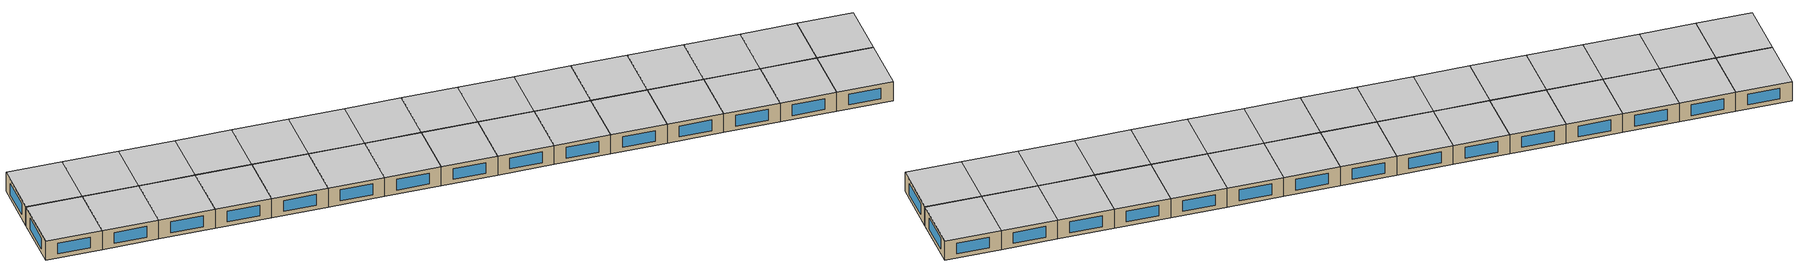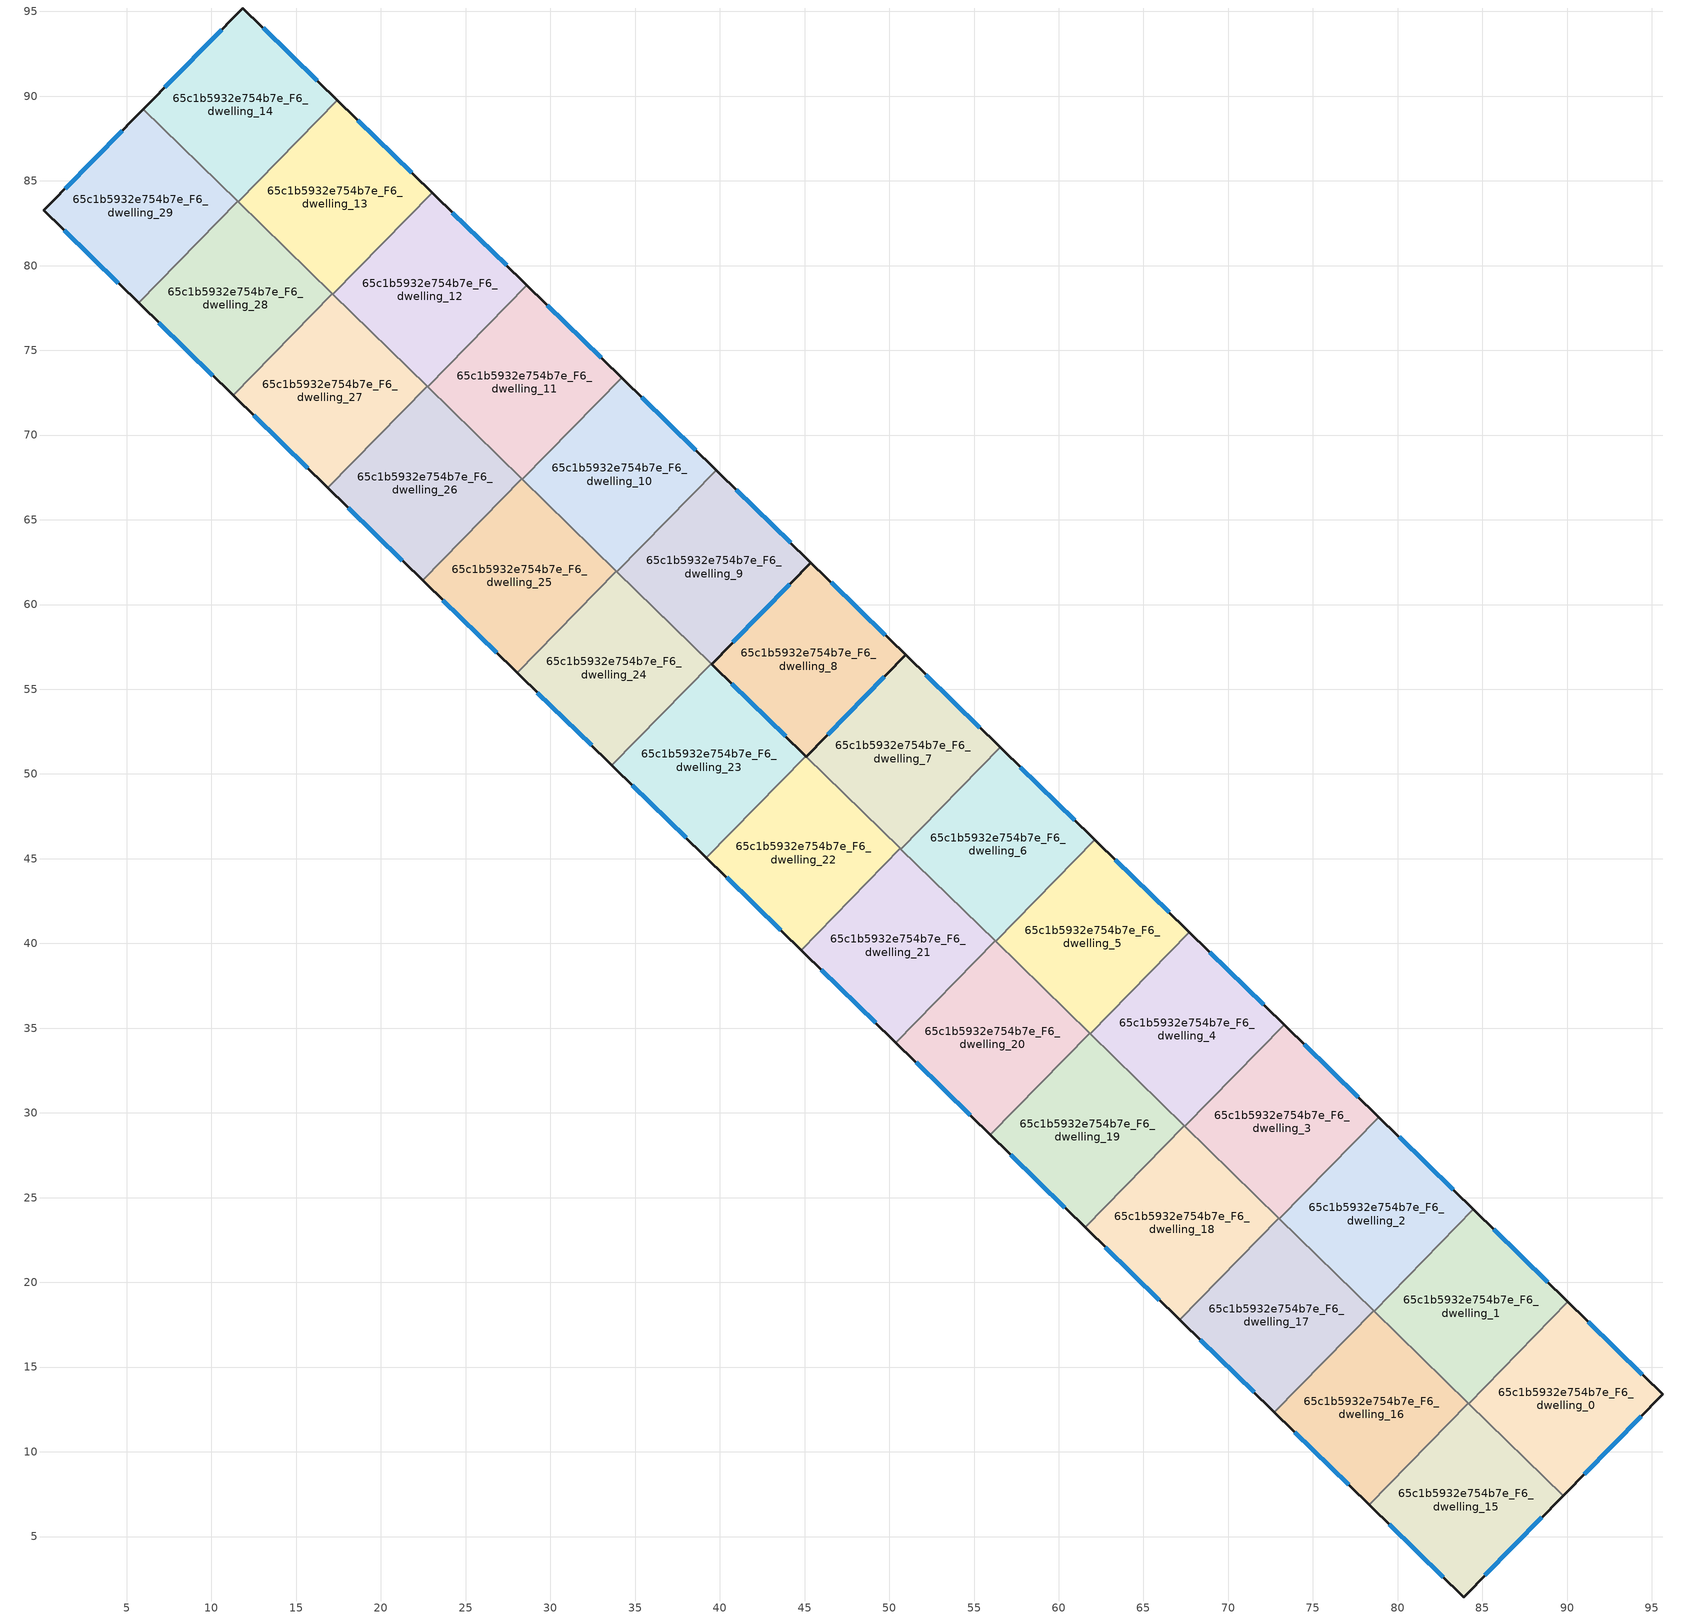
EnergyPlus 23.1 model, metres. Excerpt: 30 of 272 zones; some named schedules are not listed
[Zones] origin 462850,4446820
65c1b5932e754b7e_F6_dwelling_0
 floor to 65c1b5932e754b7e_F5_dwelling_0 (EU_floor_Construction): 95.65,13.39 89.76,7.41 84.19,12.85 90.05,18.85 z18
 wall outside (EU_wall_Construction): 89.76,7.41 95.65,13.39 90.05,18.85 z18:21
 wall to 65c1b5932e754b7e_F6_dwelling_1 (EU_wall_Construction): 90.05,18.85 84.19,12.85 z18:21
 wall to 65c1b5932e754b7e_F6_dwelling_15 (EU_wall_Construction): 84.19,12.85 89.76,7.41 z18:21
 window (EU_Window_Construction): 91.02,8.69 94.39,12.11 / 94.45,14.56 91.25,17.68 z18.64:20.36
 ceiling to 65c1b5932e754b7e_F7_dwelling_0 (EU_floor_Construction): 89.76,7.41 95.65,13.39 90.05,18.85 84.19,12.85 z21
65c1b5932e754b7e_F6_dwelling_1
 floor to 65c1b5932e754b7e_F5_dwelling_1 (EU_floor_Construction): 90.05,18.85 84.19,12.85 78.61,18.3 84.47,24.3 z18
 wall outside (EU_wall_Construction): 90.05,18.85 84.47,24.3 z18:21
 wall to 65c1b5932e754b7e_F6_dwelling_2 (EU_wall_Construction): 84.47,24.3 78.61,18.3 z18:21
 wall to 65c1b5932e754b7e_F6_dwelling_16 (EU_wall_Construction): 78.61,18.3 84.17,12.87 z18:21
 wall to 65c1b5932e754b7e_F6_dwelling_15 (EU_wall_Construction): 84.17,12.87 84.19,12.85 z18:21
 window (EU_Window_Construction): 88.86,20.02 85.66,23.13 z18.64:20.36
 ceiling to 65c1b5932e754b7e_F7_dwelling_1 (EU_floor_Construction): 84.19,12.85 90.05,18.85 84.47,24.3 78.61,18.3 z21
65c1b5932e754b7e_F6_dwelling_10
 floor to 65c1b5932e754b7e_F5_dwelling_10 (EU_floor_Construction): 39.79,67.93 33.93,61.94 28.34,67.39 34.2,73.39 z18
 wall outside (EU_wall_Construction): 39.79,67.93 34.2,73.39 z18:21
 wall to 65c1b5932e754b7e_F6_dwelling_9 (EU_wall_Construction): 33.93,61.94 39.79,67.93 z18:21
 wall to 65c1b5932e754b7e_F6_dwelling_11 (EU_wall_Construction): 34.2,73.39 28.34,67.39 z18:21
 wall to 65c1b5932e754b7e_F6_dwelling_25 (EU_wall_Construction): 28.34,67.39 33.9,61.97 z18:21
 wall to 65c1b5932e754b7e_F6_dwelling_24 (EU_wall_Construction): 33.9,61.97 33.93,61.94 z18:21
 window (EU_Window_Construction): 38.59,69.1 35.4,72.22 z18.64:20.36
 ceiling to 65c1b5932e754b7e_F7_dwelling_10 (EU_floor_Construction): 33.93,61.94 39.79,67.93 34.2,73.39 28.34,67.39 z21
65c1b5932e754b7e_F6_dwelling_11
 floor to 65c1b5932e754b7e_F5_dwelling_11 (EU_floor_Construction): 34.2,73.39 28.34,67.39 22.76,72.85 28.61,78.84 z18
 wall outside (EU_wall_Construction): 34.2,73.39 28.61,78.84 z18:21
 wall to 65c1b5932e754b7e_F6_dwelling_12 (EU_wall_Construction): 28.61,78.84 22.76,72.85 z18:21
 wall to 65c1b5932e754b7e_F6_dwelling_26 (EU_wall_Construction): 22.76,72.85 28.31,67.42 z18:21
 wall to 65c1b5932e754b7e_F6_dwelling_25 (EU_wall_Construction): 28.31,67.42 28.34,67.39 z18:21
 window (EU_Window_Construction): 33,74.56 29.81,77.68 z18.64:20.36
 ceiling to 65c1b5932e754b7e_F7_dwelling_11 (EU_floor_Construction): 28.34,67.39 34.2,73.39 28.61,78.84 22.76,72.85 z21
65c1b5932e754b7e_F6_dwelling_12
 floor to 65c1b5932e754b7e_F5_dwelling_12 (EU_floor_Construction): 28.61,78.84 22.76,72.85 17.17,78.31 23.02,84.3 z18
 wall outside (EU_wall_Construction): 28.61,78.84 23.02,84.3 z18:21
 wall to 65c1b5932e754b7e_F6_dwelling_13 (EU_wall_Construction): 23.02,84.3 17.17,78.31 z18:21
 wall to 65c1b5932e754b7e_F6_dwelling_27 (EU_wall_Construction): 17.17,78.31 22.73,72.88 z18:21
 wall to 65c1b5932e754b7e_F6_dwelling_26 (EU_wall_Construction): 22.73,72.88 22.76,72.85 z18:21
 window (EU_Window_Construction): 27.42,80.01 24.22,83.13 z18.64:20.36
 ceiling to 65c1b5932e754b7e_F7_dwelling_12 (EU_floor_Construction): 22.76,72.85 28.61,78.84 23.02,84.3 17.17,78.31 z21
65c1b5932e754b7e_F6_dwelling_13
 floor to 65c1b5932e754b7e_F5_dwelling_13 (EU_floor_Construction): 23.02,84.3 17.17,78.31 11.58,83.76 17.44,89.76 z18
 wall outside (EU_wall_Construction): 23.02,84.3 17.44,89.76 z18:21
 wall to 65c1b5932e754b7e_F6_dwelling_14 (EU_wall_Construction): 17.44,89.76 11.58,83.76 z18:21
 wall to 65c1b5932e754b7e_F6_dwelling_28 (EU_wall_Construction): 11.58,83.76 17.14,78.33 z18:21
 wall to 65c1b5932e754b7e_F6_dwelling_27 (EU_wall_Construction): 17.14,78.33 17.17,78.31 z18:21
 window (EU_Window_Construction): 21.83,85.47 18.63,88.59 z18.64:20.36
 ceiling to 65c1b5932e754b7e_F7_dwelling_13 (EU_floor_Construction): 17.17,78.31 23.02,84.3 17.44,89.76 11.58,83.76 z21
65c1b5932e754b7e_F6_dwelling_14
 floor to 65c1b5932e754b7e_F5_dwelling_14 (EU_floor_Construction): 17.44,89.76 11.58,83.76 5.98,89.23 11.86,95.2 z18
 wall outside (EU_wall_Construction): 17.44,89.76 11.86,95.2 5.98,89.23 z18:21
 wall to 65c1b5932e754b7e_F6_dwelling_29 (EU_wall_Construction): 5.98,89.23 11.56,83.79 z18:21
 wall to 65c1b5932e754b7e_F6_dwelling_28 (EU_wall_Construction): 11.56,83.79 11.58,83.76 z18:21
 window (EU_Window_Construction): 10.6,93.92 7.24,90.51 / 16.24,90.92 13.05,94.04 z18.64:20.36
 ceiling to 65c1b5932e754b7e_F7_dwelling_14 (EU_floor_Construction): 11.58,83.76 17.44,89.76 11.86,95.2 5.98,89.23 z21
65c1b5932e754b7e_F6_dwelling_15
 floor to 65c1b5932e754b7e_F5_dwelling_15 (EU_floor_Construction): 89.76,7.41 83.89,1.43 78.31,6.88 84.17,12.87 z18
 wall outside (EU_wall_Construction): 78.31,6.88 83.89,1.43 89.76,7.41 z18:21
 wall to 65c1b5932e754b7e_F6_dwelling_16 (EU_wall_Construction): 84.17,12.87 78.31,6.88 z18:21
 window (EU_Window_Construction): 85.15,2.71 88.51,6.13 / 79.51,5.71 82.69,2.6 z18.64:20.36
 ceiling to 65c1b5932e754b7e_F7_dwelling_15 (EU_floor_Construction): 83.89,1.43 89.76,7.41 84.17,12.87 78.31,6.88 z21
65c1b5932e754b7e_F6_dwelling_16
 floor to 65c1b5932e754b7e_F5_dwelling_16 (EU_floor_Construction): 84.17,12.87 78.31,6.88 72.73,12.33 78.58,18.33 z18
 wall outside (EU_wall_Construction): 72.73,12.33 78.31,6.88 z18:21
 wall to 65c1b5932e754b7e_F6_dwelling_17 (EU_wall_Construction): 78.58,18.33 72.73,12.33 z18:21
 wall to 65c1b5932e754b7e_F6_dwelling_2 (EU_wall_Construction): 78.61,18.3 78.58,18.33 z18:21
 window (EU_Window_Construction): 73.92,11.16 77.12,8.05 z18.64:20.36
 ceiling to 65c1b5932e754b7e_F7_dwelling_16 (EU_floor_Construction): 78.31,6.88 84.17,12.87 78.58,18.33 72.73,12.33 z21
65c1b5932e754b7e_F6_dwelling_17
 floor to 65c1b5932e754b7e_F5_dwelling_17 (EU_floor_Construction): 78.58,18.33 72.73,12.33 67.14,17.79 73,23.78 z18
 wall outside (EU_wall_Construction): 67.14,17.79 72.73,12.33 z18:21
 wall to 65c1b5932e754b7e_F6_dwelling_18 (EU_wall_Construction): 73,23.78 67.14,17.79 z18:21
 wall to 65c1b5932e754b7e_F6_dwelling_2 (EU_wall_Construction): 78.58,18.33 73.03,23.76 z18:21
 wall to 65c1b5932e754b7e_F6_dwelling_3 (EU_wall_Construction): 73.03,23.76 73,23.78 z18:21
 window (EU_Window_Construction): 68.34,16.62 71.53,13.5 z18.64:20.36
 ceiling to 65c1b5932e754b7e_F7_dwelling_17 (EU_floor_Construction): 72.73,12.33 78.58,18.33 73,23.78 67.14,17.79 z21
65c1b5932e754b7e_F6_dwelling_18
 floor to 65c1b5932e754b7e_F5_dwelling_18 (EU_floor_Construction): 73,23.78 67.14,17.79 61.56,23.24 67.41,29.24 z18
 wall outside (EU_wall_Construction): 61.56,23.24 67.14,17.79 z18:21
 wall to 65c1b5932e754b7e_F6_dwelling_19 (EU_wall_Construction): 67.41,29.24 61.56,23.24 z18:21
 wall to 65c1b5932e754b7e_F6_dwelling_3 (EU_wall_Construction): 73,23.78 67.44,29.21 z18:21
 wall to 65c1b5932e754b7e_F6_dwelling_4 (EU_wall_Construction): 67.44,29.21 67.41,29.24 z18:21
 window (EU_Window_Construction): 62.75,22.07 65.94,18.96 z18.64:20.36
 ceiling to 65c1b5932e754b7e_F7_dwelling_18 (EU_floor_Construction): 67.14,17.79 73,23.78 67.41,29.24 61.56,23.24 z21
65c1b5932e754b7e_F6_dwelling_19
 floor to 65c1b5932e754b7e_F5_dwelling_19 (EU_floor_Construction): 67.41,29.24 61.56,23.24 55.97,28.7 61.83,34.69 z18
 wall outside (EU_wall_Construction): 55.97,28.7 61.56,23.24 z18:21
 wall to 65c1b5932e754b7e_F6_dwelling_20 (EU_wall_Construction): 61.83,34.69 55.97,28.7 z18:21
 wall to 65c1b5932e754b7e_F6_dwelling_4 (EU_wall_Construction): 67.41,29.24 61.86,34.66 z18:21
 wall to 65c1b5932e754b7e_F6_dwelling_5 (EU_wall_Construction): 61.86,34.66 61.83,34.69 z18:21
 window (EU_Window_Construction): 57.17,27.53 60.36,24.41 z18.64:20.36
 ceiling to 65c1b5932e754b7e_F7_dwelling_19 (EU_floor_Construction): 61.56,23.24 67.41,29.24 61.83,34.69 55.97,28.7 z21
65c1b5932e754b7e_F6_dwelling_2
 floor to 65c1b5932e754b7e_F5_dwelling_2 (EU_floor_Construction): 84.47,24.3 78.61,18.3 73.03,23.75 78.88,29.75 z18
 wall outside (EU_wall_Construction): 84.47,24.3 78.88,29.75 z18:21
 wall to 65c1b5932e754b7e_F6_dwelling_3 (EU_wall_Construction): 78.88,29.75 73.03,23.75 z18:21
 window (EU_Window_Construction): 83.27,25.47 80.08,28.59 z18.64:20.36
 ceiling to 65c1b5932e754b7e_F7_dwelling_2 (EU_floor_Construction): 78.61,18.3 84.47,24.3 78.88,29.75 73.03,23.75 z21
65c1b5932e754b7e_F6_dwelling_20
 floor to 65c1b5932e754b7e_F5_dwelling_20 (EU_floor_Construction): 61.83,34.69 55.97,28.7 50.38,34.15 56.24,40.15 z18
 wall outside (EU_wall_Construction): 50.38,34.15 55.97,28.7 z18:21
 wall to 65c1b5932e754b7e_F6_dwelling_21 (EU_wall_Construction): 56.24,40.15 50.38,34.15 z18:21
 wall to 65c1b5932e754b7e_F6_dwelling_5 (EU_wall_Construction): 61.83,34.69 56.27,40.12 z18:21
 wall to 65c1b5932e754b7e_F6_dwelling_6 (EU_wall_Construction): 56.27,40.12 56.24,40.15 z18:21
 window (EU_Window_Construction): 51.58,32.98 54.77,29.87 z18.64:20.36
 ceiling to 65c1b5932e754b7e_F7_dwelling_20 (EU_floor_Construction): 55.97,28.7 61.83,34.69 56.24,40.15 50.38,34.15 z21
65c1b5932e754b7e_F6_dwelling_21
 floor to 65c1b5932e754b7e_F5_dwelling_21 (EU_floor_Construction): 56.24,40.15 50.38,34.15 44.8,39.61 50.66,45.6 z18
 wall outside (EU_wall_Construction): 44.8,39.61 50.38,34.15 z18:21
 wall to 65c1b5932e754b7e_F6_dwelling_22 (EU_wall_Construction): 50.66,45.6 44.8,39.61 z18:21
 wall to 65c1b5932e754b7e_F6_dwelling_6 (EU_wall_Construction): 56.24,40.15 50.69,45.57 z18:21
 wall to 65c1b5932e754b7e_F6_dwelling_7 (EU_wall_Construction): 50.69,45.57 50.66,45.6 z18:21
 window (EU_Window_Construction): 46,38.44 49.19,35.32 z18.64:20.36
 ceiling to 65c1b5932e754b7e_F7_dwelling_21 (EU_floor_Construction): 50.38,34.15 56.24,40.15 50.66,45.6 44.8,39.61 z21
65c1b5932e754b7e_F6_dwelling_22
 floor to 65c1b5932e754b7e_F5_dwelling_22 (EU_floor_Construction): 50.66,45.6 44.8,39.61 39.21,45.06 45.07,51.06 z18
 wall outside (EU_wall_Construction): 39.21,45.06 44.8,39.61 / 45.1,51.03 45.07,51.06 z18:21
 wall to 65c1b5932e754b7e_F6_dwelling_23 (EU_wall_Construction): 45.07,51.06 39.21,45.06 z18:21
 wall to 65c1b5932e754b7e_F6_dwelling_7 (EU_wall_Construction): 50.66,45.6 45.1,51.03 z18:21
 window (EU_Window_Construction): 40.41,43.89 43.6,40.78 z18.64:20.36
 ceiling to 65c1b5932e754b7e_F7_dwelling_22 (EU_floor_Construction): 44.8,39.61 50.66,45.6 45.07,51.06 39.21,45.06 z21
65c1b5932e754b7e_F6_dwelling_23
 floor to 65c1b5932e754b7e_F5_dwelling_23 (EU_floor_Construction): 45.07,51.06 39.21,45.06 33.63,50.52 39.48,56.51 z18
 wall outside (EU_wall_Construction): 33.63,50.52 39.21,45.06 / 45.07,51.06 39.52,56.48 z18:21
 wall to 65c1b5932e754b7e_F6_dwelling_24 (EU_wall_Construction): 39.48,56.51 33.63,50.52 z18:21
 wall to 65c1b5932e754b7e_F6_dwelling_8 (EU_wall_Construction): 39.52,56.48 39.48,56.51 z18:21
 window (EU_Window_Construction): 34.82,49.35 38.02,46.23 / 43.88,52.22 40.71,55.32 z18.64:20.36
 ceiling to 65c1b5932e754b7e_F7_dwelling_23 (EU_floor_Construction): 39.21,45.06 45.07,51.06 39.48,56.51 33.63,50.52 z21
65c1b5932e754b7e_F6_dwelling_24
 floor to 65c1b5932e754b7e_F5_dwelling_24 (EU_floor_Construction): 39.48,56.51 33.63,50.52 28.04,55.97 33.9,61.97 z18
 wall outside (EU_wall_Construction): 28.04,55.97 33.63,50.52 z18:21
 wall to 65c1b5932e754b7e_F6_dwelling_25 (EU_wall_Construction): 33.9,61.97 28.04,55.97 z18:21
 wall to 65c1b5932e754b7e_F6_dwelling_9 (EU_wall_Construction): 39.48,56.51 33.93,61.94 z18:21
 window (EU_Window_Construction): 29.24,54.81 32.43,51.69 z18.64:20.36
 ceiling to 65c1b5932e754b7e_F7_dwelling_24 (EU_floor_Construction): 33.63,50.52 39.48,56.51 33.9,61.97 28.04,55.97 z21
65c1b5932e754b7e_F6_dwelling_25
 floor to 65c1b5932e754b7e_F5_dwelling_25 (EU_floor_Construction): 33.9,61.97 28.04,55.97 22.46,61.43 28.31,67.42 z18
 wall outside (EU_wall_Construction): 22.46,61.43 28.04,55.97 z18:21
 wall to 65c1b5932e754b7e_F6_dwelling_26 (EU_wall_Construction): 28.31,67.42 22.46,61.43 z18:21
 window (EU_Window_Construction): 23.65,60.26 26.85,57.14 z18.64:20.36
 ceiling to 65c1b5932e754b7e_F7_dwelling_25 (EU_floor_Construction): 28.04,55.97 33.9,61.97 28.31,67.42 22.46,61.43 z21
65c1b5932e754b7e_F6_dwelling_26
 floor to 65c1b5932e754b7e_F5_dwelling_26 (EU_floor_Construction): 28.31,67.42 22.46,61.43 16.87,66.88 22.73,72.88 z18
 wall outside (EU_wall_Construction): 16.87,66.88 22.46,61.43 z18:21
 wall to 65c1b5932e754b7e_F6_dwelling_27 (EU_wall_Construction): 22.73,72.88 16.87,66.88 z18:21
 window (EU_Window_Construction): 18.07,65.72 21.26,62.6 z18.64:20.36
 ceiling to 65c1b5932e754b7e_F7_dwelling_26 (EU_floor_Construction): 22.46,61.43 28.31,67.42 22.73,72.88 16.87,66.88 z21
65c1b5932e754b7e_F6_dwelling_27
 floor to 65c1b5932e754b7e_F5_dwelling_27 (EU_floor_Construction): 22.73,72.88 16.87,66.88 11.28,72.34 17.14,78.33 z18
 wall outside (EU_wall_Construction): 11.28,72.34 16.87,66.88 z18:21
 wall to 65c1b5932e754b7e_F6_dwelling_28 (EU_wall_Construction): 17.14,78.33 11.28,72.34 z18:21
 window (EU_Window_Construction): 12.48,71.17 15.67,68.05 z18.64:20.36
 ceiling to 65c1b5932e754b7e_F7_dwelling_27 (EU_floor_Construction): 16.87,66.88 22.73,72.88 17.14,78.33 11.28,72.34 z21
65c1b5932e754b7e_F6_dwelling_28
 floor to 65c1b5932e754b7e_F5_dwelling_28 (EU_floor_Construction): 17.14,78.33 11.28,72.34 5.7,77.79 11.55,83.79 z18
 wall outside (EU_wall_Construction): 5.7,77.79 11.28,72.34 z18:21
 wall to 65c1b5932e754b7e_F6_dwelling_29 (EU_wall_Construction): 11.55,83.79 5.7,77.79 z18:21
 window (EU_Window_Construction): 6.9,76.63 10.09,73.51 z18.64:20.36
 ceiling to 65c1b5932e754b7e_F7_dwelling_28 (EU_floor_Construction): 11.28,72.34 17.14,78.33 11.55,83.79 5.7,77.79 z21
65c1b5932e754b7e_F6_dwelling_29
 floor to 65c1b5932e754b7e_F5_dwelling_29 (EU_floor_Construction): 11.55,83.79 5.7,77.79 0.1,83.26 5.98,89.23 z18
 wall outside (EU_wall_Construction): 5.98,89.23 0.1,83.26 5.7,77.79 z18:21
 window (EU_Window_Construction): 1.3,82.09 4.5,78.96 / 4.72,87.95 1.36,84.54 z18.64:20.36
 ceiling to 65c1b5932e754b7e_F7_dwelling_29 (EU_floor_Construction): 5.7,77.79 11.55,83.79 5.98,89.23 0.1,83.26 z21
65c1b5932e754b7e_F6_dwelling_3
 floor to 65c1b5932e754b7e_F5_dwelling_3 (EU_floor_Construction): 78.88,29.75 73.03,23.75 67.44,29.21 73.3,35.21 z18
 wall outside (EU_wall_Construction): 78.88,29.75 73.3,35.21 z18:21
 wall to 65c1b5932e754b7e_F6_dwelling_4 (EU_wall_Construction): 73.3,35.21 67.44,29.21 z18:21
 window (EU_Window_Construction): 77.69,30.92 74.5,34.04 z18.64:20.36
 ceiling to 65c1b5932e754b7e_F7_dwelling_3 (EU_floor_Construction): 73.03,23.75 78.88,29.75 73.3,35.21 67.44,29.21 z21
65c1b5932e754b7e_F6_dwelling_4
 floor to 65c1b5932e754b7e_F5_dwelling_4 (EU_floor_Construction): 73.3,35.21 67.44,29.21 61.86,34.66 67.72,40.66 z18
 wall outside (EU_wall_Construction): 73.3,35.21 67.72,40.66 z18:21
 wall to 65c1b5932e754b7e_F6_dwelling_5 (EU_wall_Construction): 67.72,40.66 61.86,34.66 z18:21
 window (EU_Window_Construction): 72.1,36.37 68.91,39.49 z18.64:20.36
 ceiling to 65c1b5932e754b7e_F7_dwelling_4 (EU_floor_Construction): 67.44,29.21 73.3,35.21 67.72,40.66 61.86,34.66 z21
65c1b5932e754b7e_F6_dwelling_5
 floor to 65c1b5932e754b7e_F5_dwelling_5 (EU_floor_Construction): 67.72,40.66 61.86,34.66 56.27,40.12 62.13,46.11 z18
 wall outside (EU_wall_Construction): 67.72,40.66 62.13,46.11 z18:21
 wall to 65c1b5932e754b7e_F6_dwelling_6 (EU_wall_Construction): 62.13,46.11 56.27,40.12 z18:21
 window (EU_Window_Construction): 66.52,41.83 63.33,44.95 z18.64:20.36
 ceiling to 65c1b5932e754b7e_F7_dwelling_5 (EU_floor_Construction): 61.86,34.66 67.72,40.66 62.13,46.11 56.27,40.12 z21
65c1b5932e754b7e_F6_dwelling_6
 floor to 65c1b5932e754b7e_F5_dwelling_6 (EU_floor_Construction): 62.13,46.11 56.27,40.12 50.69,45.57 56.54,51.57 z18
 wall outside (EU_wall_Construction): 62.13,46.11 56.54,51.57 z18:21
 wall to 65c1b5932e754b7e_F6_dwelling_7 (EU_wall_Construction): 56.54,51.57 50.69,45.57 z18:21
 window (EU_Window_Construction): 60.93,47.28 57.74,50.4 z18.64:20.36
 ceiling to 65c1b5932e754b7e_F7_dwelling_6 (EU_floor_Construction): 56.27,40.12 62.13,46.11 56.54,51.57 50.69,45.57 z21
65c1b5932e754b7e_F6_dwelling_7
 floor to 65c1b5932e754b7e_F5_dwelling_7 (EU_floor_Construction): 56.54,51.57 50.69,45.57 45.1,51.03 50.96,57.02 z18
 wall outside (EU_wall_Construction): 56.54,51.57 50.96,57.02 45.1,51.03 z18:21
 window (EU_Window_Construction): 49.7,55.74 46.36,52.31 / 55.35,52.74 52.16,55.85 z18.64:20.36
 ceiling to 65c1b5932e754b7e_F7_dwelling_7 (EU_floor_Construction): 50.69,45.57 56.54,51.57 50.96,57.02 45.1,51.03 z21
65c1b5932e754b7e_F6_dwelling_8
 floor to 65c1b5932e754b7e_F5_dwelling_8 (EU_floor_Construction): 50.96,57.02 45.1,51.03 45.07,51.06 39.52,56.48 45.37,62.48 z18
 wall outside (EU_wall_Construction): 45.07,51.06 45.1,51.03 50.96,57.02 45.37,62.48 39.52,56.48 45.07,51.06 z18:21
 wall to 65c1b5932e754b7e_F6_dwelling_9 (EU_wall_Construction): 39.52,56.48 39.48,56.51 z18:21
 wall adiabatic (EU_wall_Construction): 36.09,59.83 39.48,56.51 / 36.09,59.83 39.48,56.51 z18:21
 window (EU_Window_Construction): 46.36,52.31 49.7,55.74 / 49.76,58.19 46.57,61.31 / 44.12,61.19 40.77,57.77 / 40.71,55.32 43.88,52.22 z18.64:20.36
 ceiling to 65c1b5932e754b7e_F7_dwelling_8 (EU_floor_Construction): 45.1,51.03 50.96,57.02 45.37,62.48 39.52,56.48 45.07,51.06 z21
65c1b5932e754b7e_F6_dwelling_9
 floor to 65c1b5932e754b7e_F5_dwelling_9 (EU_floor_Construction): 45.37,62.48 39.52,56.48 33.93,61.94 39.79,67.93 z18
 wall outside (EU_wall_Construction): 39.52,56.48 45.37,62.48 39.79,67.93 z18:21
 window (EU_Window_Construction): 40.77,57.77 44.12,61.19 / 44.18,63.65 40.98,66.76 z18.64:20.36
 ceiling to 65c1b5932e754b7e_F7_dwelling_9 (EU_floor_Construction): 39.52,56.48 45.37,62.48 39.79,67.93 33.93,61.94 z21
[Building]
EU S2 Campaign: North Axis=0; Terrain=City; Solar Distribution=FullExterior
[Site:Location]
Yerevan-Zvartnots.Intl.AP: Latitude=40.15; Longitude=44.383; Time Zone=4; Elevation=854
[SizingPeriod:WeatherFileDays]
AnnualSizingPeriod: Begin Month=1; Begin Day of Month=1; End Month=12; End Day of Month=31; Day of Week for Start Day=Monday; Use Weather File Daylight Saving Period=No; Use Weather File Rain and Snow Indicators=No
[MATERIAL]
EU_InternalMass_Material: Roughness=MediumRough; Thickness=0.1; Conductivity=1; Density=1800; Specific Heat=900; Thermal Absorptance=0.9; Solar Absorptance=0.7; Visible Absorptance=0.7
[MATERIAL:NOMASS] Roughness=MediumRough; Thermal Absorptance=0.9; Solar Absorptance=0.7; Visible Absorptance=0.7
Name | Thermal Resistance
EU_wall_NoMass | 1.05043
EU_floor_NoMass | 0.478065
[WINDOWMATERIAL:SIMPLEGLAZINGSYSTEM]
EU_Window_SimpleGlazing: UFactor=2.5566; Solar Heat Gain Coefficient=0.75; Visible Transmittance=0.75
[CONSTRUCTION]
EU_wall_Construction: EU_wall_NoMass
EU_floor_Construction: EU_floor_NoMass
EU_Window_Construction: EU_Window_SimpleGlazing
EU_InternalMass_Construction: EU_InternalMass_Material
[ZONE] Type=1; Multiplier=1; Ceiling Height=autocalculate; Floor Area=autocalculate; Part of Total Floor Area=Yes
Name | Volume
65c1b5932e754b7e_F6_dwelling_0 | 196.303
65c1b5932e754b7e_F6_dwelling_1 | 196.307
65c1b5932e754b7e_F6_dwelling_10; 65c1b5932e754b7e_F6_dwelling_11 | 196.3
65c1b5932e754b7e_F6_dwelling_12; 65c1b5932e754b7e_F6_dwelling_8 | 196.319
65c1b5932e754b7e_F6_dwelling_13 | 196.302
65c1b5932e754b7e_F6_dwelling_14; 65c1b5932e754b7e_F6_dwelling_19; 65c1b5932e754b7e_F6_dwelling_24 | 196.315
65c1b5932e754b7e_F6_dwelling_15; 65c1b5932e754b7e_F6_dwelling_29 | 196.293
65c1b5932e754b7e_F6_dwelling_16; 65c1b5932e754b7e_F6_dwelling_17; 65c1b5932e754b7e_F6_dwelling_18; 65c1b5932e754b7e_F6_dwelling_28 | 196.297
65c1b5932e754b7e_F6_dwelling_2 | 196.308
65c1b5932e754b7e_F6_dwelling_20; 65c1b5932e754b7e_F6_dwelling_27 | 196.314
65c1b5932e754b7e_F6_dwelling_21; 65c1b5932e754b7e_F6_dwelling_7 | 196.296
65c1b5932e754b7e_F6_dwelling_22 | 196.321
65c1b5932e754b7e_F6_dwelling_23 | 196.299
65c1b5932e754b7e_F6_dwelling_25 | 196.279
65c1b5932e754b7e_F6_dwelling_26 | 196.332
65c1b5932e754b7e_F6_dwelling_3 | 196.31
65c1b5932e754b7e_F6_dwelling_4 | 196.311
65c1b5932e754b7e_F6_dwelling_5 | 196.329
65c1b5932e754b7e_F6_dwelling_6 | 196.313
65c1b5932e754b7e_F6_dwelling_9 | 196.294
[INTERNALMASS] Construction=EU_InternalMass_Construction
Name | Zone or ZoneList | Surface Area
65c1b5932e754b7e_F6_dwelling_0_EU_InternalMass | 65c1b5932e754b7e_F6_dwelling_0 | 65.4342
65c1b5932e754b7e_F6_dwelling_1_EU_InternalMass | 65c1b5932e754b7e_F6_dwelling_1 | 65.4358
65c1b5932e754b7e_F6_dwelling_2_EU_InternalMass | 65c1b5932e754b7e_F6_dwelling_2 | 65.4361
65c1b5932e754b7e_F6_dwelling_3_EU_InternalMass | 65c1b5932e754b7e_F6_dwelling_3 | 65.4366
65c1b5932e754b7e_F6_dwelling_4_EU_InternalMass | 65c1b5932e754b7e_F6_dwelling_4 | 65.4369
65c1b5932e754b7e_F6_dwelling_5_EU_InternalMass | 65c1b5932e754b7e_F6_dwelling_5 | 65.443
65c1b5932e754b7e_F6_dwelling_6_EU_InternalMass | 65c1b5932e754b7e_F6_dwelling_6 | 65.4376
65c1b5932e754b7e_F6_dwelling_7_EU_InternalMass | 65c1b5932e754b7e_F6_dwelling_7 | 65.432
65c1b5932e754b7e_F6_dwelling_8_EU_InternalMass | 65c1b5932e754b7e_F6_dwelling_8 | 65.4443
65c1b5932e754b7e_F6_dwelling_9_EU_InternalMass | 65c1b5932e754b7e_F6_dwelling_9 | 65.4328
65c1b5932e754b7e_F6_dwelling_10_EU_InternalMass | 65c1b5932e754b7e_F6_dwelling_10 | 65.4332
65c1b5932e754b7e_F6_dwelling_11_EU_InternalMass | 65c1b5932e754b7e_F6_dwelling_11 | 65.4335
65c1b5932e754b7e_F6_dwelling_12_EU_InternalMass | 65c1b5932e754b7e_F6_dwelling_12 | 65.4396
65c1b5932e754b7e_F6_dwelling_13_EU_InternalMass | 65c1b5932e754b7e_F6_dwelling_13 | 65.434
65c1b5932e754b7e_F6_dwelling_14_EU_InternalMass | 65c1b5932e754b7e_F6_dwelling_14 | 65.4386
65c1b5932e754b7e_F6_dwelling_15_EU_InternalMass | 65c1b5932e754b7e_F6_dwelling_15 | 65.431
65c1b5932e754b7e_F6_dwelling_16_EU_InternalMass | 65c1b5932e754b7e_F6_dwelling_16 | 65.4325
65c1b5932e754b7e_F6_dwelling_17_EU_InternalMass | 65c1b5932e754b7e_F6_dwelling_17 | 65.4324
65c1b5932e754b7e_F6_dwelling_18_EU_InternalMass | 65c1b5932e754b7e_F6_dwelling_18 | 65.4321
65c1b5932e754b7e_F6_dwelling_19_EU_InternalMass | 65c1b5932e754b7e_F6_dwelling_19 | 65.4381
65c1b5932e754b7e_F6_dwelling_20_EU_InternalMass | 65c1b5932e754b7e_F6_dwelling_20 | 65.4381
65c1b5932e754b7e_F6_dwelling_21_EU_InternalMass | 65c1b5932e754b7e_F6_dwelling_21 | 65.4321
65c1b5932e754b7e_F6_dwelling_22_EU_InternalMass | 65c1b5932e754b7e_F6_dwelling_22 | 65.4381
65c1b5932e754b7e_F6_dwelling_23_EU_InternalMass | 65c1b5932e754b7e_F6_dwelling_23 | 65.4324
65c1b5932e754b7e_F6_dwelling_24_EU_InternalMass | 65c1b5932e754b7e_F6_dwelling_24 | 65.4383
65c1b5932e754b7e_F6_dwelling_25_EU_InternalMass | 65c1b5932e754b7e_F6_dwelling_25 | 65.4263
65c1b5932e754b7e_F6_dwelling_26_EU_InternalMass | 65c1b5932e754b7e_F6_dwelling_26 | 65.444
65c1b5932e754b7e_F6_dwelling_27_EU_InternalMass | 65c1b5932e754b7e_F6_dwelling_27 | 65.4381
65c1b5932e754b7e_F6_dwelling_28_EU_InternalMass | 65c1b5932e754b7e_F6_dwelling_28 | 65.4324
65c1b5932e754b7e_F6_dwelling_29_EU_InternalMass | 65c1b5932e754b7e_F6_dwelling_29 | 65.4308
[OTHEREQUIPMENT] Fuel Type=Electricity; Design Level Calculation Method=Watts/Area; Power per Zone Floor Area=1; Fraction Latent=0; Fraction Radiant=0; Fraction Lost=0; Carbon Dioxide Generation Rate=0; EndUse Subcategory=EU_Step8_InternalGains
Name | Zone or ZoneList or Space or SpaceList | Schedule
EU_Step8_InternalGain_65c1b5932e754b7e_F6_dwelling_0_f000 | 65c1b5932e754b7e_F6_dwelling_0 | EU_Step8_GainSchedule_65c1b5932e754b7e_F6_dwelling_0_f000
EU_Step8_InternalGain_65c1b5932e754b7e_F6_dwelling_1_f000 | 65c1b5932e754b7e_F6_dwelling_1 | EU_Step8_GainSchedule_65c1b5932e754b7e_F6_dwelling_1_f000
EU_Step8_InternalGain_65c1b5932e754b7e_F6_dwelling_2_f000 | 65c1b5932e754b7e_F6_dwelling_2 | EU_Step8_GainSchedule_65c1b5932e754b7e_F6_dwelling_2_f000
EU_Step8_InternalGain_65c1b5932e754b7e_F6_dwelling_3_f000 | 65c1b5932e754b7e_F6_dwelling_3 | EU_Step8_GainSchedule_65c1b5932e754b7e_F6_dwelling_3_f000
EU_Step8_InternalGain_65c1b5932e754b7e_F6_dwelling_4_f000 | 65c1b5932e754b7e_F6_dwelling_4 | EU_Step8_GainSchedule_65c1b5932e754b7e_F6_dwelling_4_f000
EU_Step8_InternalGain_65c1b5932e754b7e_F6_dwelling_5_f000 | 65c1b5932e754b7e_F6_dwelling_5 | EU_Step8_GainSchedule_65c1b5932e754b7e_F6_dwelling_5_f000
EU_Step8_InternalGain_65c1b5932e754b7e_F6_dwelling_6_f000 | 65c1b5932e754b7e_F6_dwelling_6 | EU_Step8_GainSchedule_65c1b5932e754b7e_F6_dwelling_6_f000
EU_Step8_InternalGain_65c1b5932e754b7e_F6_dwelling_7_f000 | 65c1b5932e754b7e_F6_dwelling_7 | EU_Step8_GainSchedule_65c1b5932e754b7e_F6_dwelling_7_f000
EU_Step8_InternalGain_65c1b5932e754b7e_F6_dwelling_8_f000 | 65c1b5932e754b7e_F6_dwelling_8 | EU_Step8_GainSchedule_65c1b5932e754b7e_F6_dwelling_8_f000
EU_Step8_InternalGain_65c1b5932e754b7e_F6_dwelling_9_f000 | 65c1b5932e754b7e_F6_dwelling_9 | EU_Step8_GainSchedule_65c1b5932e754b7e_F6_dwelling_9_f000
EU_Step8_InternalGain_65c1b5932e754b7e_F6_dwelling_10_f000 | 65c1b5932e754b7e_F6_dwelling_10 | EU_Step8_GainSchedule_65c1b5932e754b7e_F6_dwelling_10_f000
EU_Step8_InternalGain_65c1b5932e754b7e_F6_dwelling_11_f000 | 65c1b5932e754b7e_F6_dwelling_11 | EU_Step8_GainSchedule_65c1b5932e754b7e_F6_dwelling_11_f000
EU_Step8_InternalGain_65c1b5932e754b7e_F6_dwelling_12_f000 | 65c1b5932e754b7e_F6_dwelling_12 | EU_Step8_GainSchedule_65c1b5932e754b7e_F6_dwelling_12_f000
EU_Step8_InternalGain_65c1b5932e754b7e_F6_dwelling_13_f000 | 65c1b5932e754b7e_F6_dwelling_13 | EU_Step8_GainSchedule_65c1b5932e754b7e_F6_dwelling_13_f000
EU_Step8_InternalGain_65c1b5932e754b7e_F6_dwelling_14_f000 | 65c1b5932e754b7e_F6_dwelling_14 | EU_Step8_GainSchedule_65c1b5932e754b7e_F6_dwelling_14_f000
EU_Step8_InternalGain_65c1b5932e754b7e_F6_dwelling_15_f000 | 65c1b5932e754b7e_F6_dwelling_15 | EU_Step8_GainSchedule_65c1b5932e754b7e_F6_dwelling_15_f000
EU_Step8_InternalGain_65c1b5932e754b7e_F6_dwelling_16_f000 | 65c1b5932e754b7e_F6_dwelling_16 | EU_Step8_GainSchedule_65c1b5932e754b7e_F6_dwelling_16_f000
EU_Step8_InternalGain_65c1b5932e754b7e_F6_dwelling_17_f000 | 65c1b5932e754b7e_F6_dwelling_17 | EU_Step8_GainSchedule_65c1b5932e754b7e_F6_dwelling_17_f000
EU_Step8_InternalGain_65c1b5932e754b7e_F6_dwelling_18_f000 | 65c1b5932e754b7e_F6_dwelling_18 | EU_Step8_GainSchedule_65c1b5932e754b7e_F6_dwelling_18_f000
EU_Step8_InternalGain_65c1b5932e754b7e_F6_dwelling_19_f000 | 65c1b5932e754b7e_F6_dwelling_19 | EU_Step8_GainSchedule_65c1b5932e754b7e_F6_dwelling_19_f000
EU_Step8_InternalGain_65c1b5932e754b7e_F6_dwelling_20_f000 | 65c1b5932e754b7e_F6_dwelling_20 | EU_Step8_GainSchedule_65c1b5932e754b7e_F6_dwelling_20_f000
EU_Step8_InternalGain_65c1b5932e754b7e_F6_dwelling_21_f000 | 65c1b5932e754b7e_F6_dwelling_21 | EU_Step8_GainSchedule_65c1b5932e754b7e_F6_dwelling_21_f000
EU_Step8_InternalGain_65c1b5932e754b7e_F6_dwelling_22_f000 | 65c1b5932e754b7e_F6_dwelling_22 | EU_Step8_GainSchedule_65c1b5932e754b7e_F6_dwelling_22_f000
EU_Step8_InternalGain_65c1b5932e754b7e_F6_dwelling_23_f000 | 65c1b5932e754b7e_F6_dwelling_23 | EU_Step8_GainSchedule_65c1b5932e754b7e_F6_dwelling_23_f000
EU_Step8_InternalGain_65c1b5932e754b7e_F6_dwelling_24_f000 | 65c1b5932e754b7e_F6_dwelling_24 | EU_Step8_GainSchedule_65c1b5932e754b7e_F6_dwelling_24_f000
EU_Step8_InternalGain_65c1b5932e754b7e_F6_dwelling_25_f000 | 65c1b5932e754b7e_F6_dwelling_25 | EU_Step8_GainSchedule_65c1b5932e754b7e_F6_dwelling_25_f000
EU_Step8_InternalGain_65c1b5932e754b7e_F6_dwelling_26_f000 | 65c1b5932e754b7e_F6_dwelling_26 | EU_Step8_GainSchedule_65c1b5932e754b7e_F6_dwelling_26_f000
EU_Step8_InternalGain_65c1b5932e754b7e_F6_dwelling_27_f000 | 65c1b5932e754b7e_F6_dwelling_27 | EU_Step8_GainSchedule_65c1b5932e754b7e_F6_dwelling_27_f000
EU_Step8_InternalGain_65c1b5932e754b7e_F6_dwelling_28_f000 | 65c1b5932e754b7e_F6_dwelling_28 | EU_Step8_GainSchedule_65c1b5932e754b7e_F6_dwelling_28_f000
EU_Step8_InternalGain_65c1b5932e754b7e_F6_dwelling_29_f000 | 65c1b5932e754b7e_F6_dwelling_29 | EU_Step8_GainSchedule_65c1b5932e754b7e_F6_dwelling_29_f000
[ZONEVENTILATION:DESIGNFLOWRATE] Schedule=EU_AlwaysOn; Design Flow Rate Calculation Method=AirChanges/Hour; Air Changes per Hour=0.557805; Ventilation Type=Natural; Fan Pressure Rise=0; Fan Total Efficiency=1; Constant Term Coefficient=1; Temperature Term Coefficient=0; Velocity Term Coefficient=0; Velocity Squared Term Coefficient=0; Minimum Indoor Temperature=-100; Maximum Indoor Temperature=100; Delta Temperature=-100; Minimum Outdoor Temperature=-100; Maximum Outdoor Temperature=100; Maximum Wind Speed=40
Name | Zone or ZoneList or Space or SpaceList
EU_ConstantAir_65c1b5932e754b7e_F6_dwelling_0 | 65c1b5932e754b7e_F6_dwelling_0
EU_ConstantAir_65c1b5932e754b7e_F6_dwelling_1 | 65c1b5932e754b7e_F6_dwelling_1
EU_ConstantAir_65c1b5932e754b7e_F6_dwelling_2 | 65c1b5932e754b7e_F6_dwelling_2
EU_ConstantAir_65c1b5932e754b7e_F6_dwelling_3 | 65c1b5932e754b7e_F6_dwelling_3
EU_ConstantAir_65c1b5932e754b7e_F6_dwelling_4 | 65c1b5932e754b7e_F6_dwelling_4
EU_ConstantAir_65c1b5932e754b7e_F6_dwelling_5 | 65c1b5932e754b7e_F6_dwelling_5
EU_ConstantAir_65c1b5932e754b7e_F6_dwelling_6 | 65c1b5932e754b7e_F6_dwelling_6
EU_ConstantAir_65c1b5932e754b7e_F6_dwelling_7 | 65c1b5932e754b7e_F6_dwelling_7
EU_ConstantAir_65c1b5932e754b7e_F6_dwelling_8 | 65c1b5932e754b7e_F6_dwelling_8
EU_ConstantAir_65c1b5932e754b7e_F6_dwelling_9 | 65c1b5932e754b7e_F6_dwelling_9
EU_ConstantAir_65c1b5932e754b7e_F6_dwelling_10 | 65c1b5932e754b7e_F6_dwelling_10
EU_ConstantAir_65c1b5932e754b7e_F6_dwelling_11 | 65c1b5932e754b7e_F6_dwelling_11
EU_ConstantAir_65c1b5932e754b7e_F6_dwelling_12 | 65c1b5932e754b7e_F6_dwelling_12
EU_ConstantAir_65c1b5932e754b7e_F6_dwelling_13 | 65c1b5932e754b7e_F6_dwelling_13
EU_ConstantAir_65c1b5932e754b7e_F6_dwelling_14 | 65c1b5932e754b7e_F6_dwelling_14
EU_ConstantAir_65c1b5932e754b7e_F6_dwelling_15 | 65c1b5932e754b7e_F6_dwelling_15
EU_ConstantAir_65c1b5932e754b7e_F6_dwelling_16 | 65c1b5932e754b7e_F6_dwelling_16
EU_ConstantAir_65c1b5932e754b7e_F6_dwelling_17 | 65c1b5932e754b7e_F6_dwelling_17
EU_ConstantAir_65c1b5932e754b7e_F6_dwelling_18 | 65c1b5932e754b7e_F6_dwelling_18
EU_ConstantAir_65c1b5932e754b7e_F6_dwelling_19 | 65c1b5932e754b7e_F6_dwelling_19
EU_ConstantAir_65c1b5932e754b7e_F6_dwelling_20 | 65c1b5932e754b7e_F6_dwelling_20
EU_ConstantAir_65c1b5932e754b7e_F6_dwelling_21 | 65c1b5932e754b7e_F6_dwelling_21
EU_ConstantAir_65c1b5932e754b7e_F6_dwelling_22 | 65c1b5932e754b7e_F6_dwelling_22
EU_ConstantAir_65c1b5932e754b7e_F6_dwelling_23 | 65c1b5932e754b7e_F6_dwelling_23
EU_ConstantAir_65c1b5932e754b7e_F6_dwelling_24 | 65c1b5932e754b7e_F6_dwelling_24
EU_ConstantAir_65c1b5932e754b7e_F6_dwelling_25 | 65c1b5932e754b7e_F6_dwelling_25
EU_ConstantAir_65c1b5932e754b7e_F6_dwelling_26 | 65c1b5932e754b7e_F6_dwelling_26
EU_ConstantAir_65c1b5932e754b7e_F6_dwelling_27 | 65c1b5932e754b7e_F6_dwelling_27
EU_ConstantAir_65c1b5932e754b7e_F6_dwelling_28 | 65c1b5932e754b7e_F6_dwelling_28
EU_ConstantAir_65c1b5932e754b7e_F6_dwelling_29 | 65c1b5932e754b7e_F6_dwelling_29
[HVACTEMPLATE:ZONE:IDEALLOADSAIRSYSTEM] System Availability Schedule=EU_AlwaysOn; Maximum Heating Supply Air Temperature=50; Minimum Cooling Supply Air Temperature=13; Maximum Heating Supply Air Humidity Ratio=0.0156; Minimum Cooling Supply Air Humidity Ratio=0.0077; Heating Limit=NoLimit; Cooling Limit=NoLimit; Heating Availability Schedule=EU_AlwaysOn; Cooling Availability Schedule=EU_CoolingOff; Dehumidification Control Type=ConstantSensibleHeatRatio; Cooling Sensible Heat Ratio=0.7; Dehumidification Setpoint=60; Humidification Control Type=None; Humidification Setpoint=30; Outdoor Air Method=None; Outdoor Air Flow Rate per Person=0.00944; Outdoor Air Flow Rate per Zone Floor Area=0; Outdoor Air Flow Rate per Zone=0; Demand Controlled Ventilation Type=None; Outdoor Air Economizer Type=NoEconomizer; Heat Recovery Type=None; Sensible Heat Recovery Effectiveness=0.7; Latent Heat Recovery Effectiveness=0.65
Name | Template Thermostat
65c1b5932e754b7e_F6_dwelling_0 | EU_HeatOnly_65c1b5932e754b7e_F6_dwelling_0
65c1b5932e754b7e_F6_dwelling_1 | EU_HeatOnly_65c1b5932e754b7e_F6_dwelling_1
65c1b5932e754b7e_F6_dwelling_2 | EU_HeatOnly_65c1b5932e754b7e_F6_dwelling_2
65c1b5932e754b7e_F6_dwelling_3 | EU_HeatOnly_65c1b5932e754b7e_F6_dwelling_3
65c1b5932e754b7e_F6_dwelling_4 | EU_HeatOnly_65c1b5932e754b7e_F6_dwelling_4
65c1b5932e754b7e_F6_dwelling_5 | EU_HeatOnly_65c1b5932e754b7e_F6_dwelling_5
65c1b5932e754b7e_F6_dwelling_6 | EU_HeatOnly_65c1b5932e754b7e_F6_dwelling_6
65c1b5932e754b7e_F6_dwelling_7 | EU_HeatOnly_65c1b5932e754b7e_F6_dwelling_7
65c1b5932e754b7e_F6_dwelling_8 | EU_HeatOnly_65c1b5932e754b7e_F6_dwelling_8
65c1b5932e754b7e_F6_dwelling_9 | EU_HeatOnly_65c1b5932e754b7e_F6_dwelling_9
65c1b5932e754b7e_F6_dwelling_10 | EU_HeatOnly_65c1b5932e754b7e_F6_dwelling_10
65c1b5932e754b7e_F6_dwelling_11 | EU_HeatOnly_65c1b5932e754b7e_F6_dwelling_11
65c1b5932e754b7e_F6_dwelling_12 | EU_HeatOnly_65c1b5932e754b7e_F6_dwelling_12
65c1b5932e754b7e_F6_dwelling_13 | EU_HeatOnly_65c1b5932e754b7e_F6_dwelling_13
65c1b5932e754b7e_F6_dwelling_14 | EU_HeatOnly_65c1b5932e754b7e_F6_dwelling_14
65c1b5932e754b7e_F6_dwelling_15 | EU_HeatOnly_65c1b5932e754b7e_F6_dwelling_15
65c1b5932e754b7e_F6_dwelling_16 | EU_HeatOnly_65c1b5932e754b7e_F6_dwelling_16
65c1b5932e754b7e_F6_dwelling_17 | EU_HeatOnly_65c1b5932e754b7e_F6_dwelling_17
65c1b5932e754b7e_F6_dwelling_18 | EU_HeatOnly_65c1b5932e754b7e_F6_dwelling_18
65c1b5932e754b7e_F6_dwelling_19 | EU_HeatOnly_65c1b5932e754b7e_F6_dwelling_19
65c1b5932e754b7e_F6_dwelling_20 | EU_HeatOnly_65c1b5932e754b7e_F6_dwelling_20
65c1b5932e754b7e_F6_dwelling_21 | EU_HeatOnly_65c1b5932e754b7e_F6_dwelling_21
65c1b5932e754b7e_F6_dwelling_22 | EU_HeatOnly_65c1b5932e754b7e_F6_dwelling_22
65c1b5932e754b7e_F6_dwelling_23 | EU_HeatOnly_65c1b5932e754b7e_F6_dwelling_23
65c1b5932e754b7e_F6_dwelling_24 | EU_HeatOnly_65c1b5932e754b7e_F6_dwelling_24
65c1b5932e754b7e_F6_dwelling_25 | EU_HeatOnly_65c1b5932e754b7e_F6_dwelling_25
65c1b5932e754b7e_F6_dwelling_26 | EU_HeatOnly_65c1b5932e754b7e_F6_dwelling_26
65c1b5932e754b7e_F6_dwelling_27 | EU_HeatOnly_65c1b5932e754b7e_F6_dwelling_27
65c1b5932e754b7e_F6_dwelling_28 | EU_HeatOnly_65c1b5932e754b7e_F6_dwelling_28
65c1b5932e754b7e_F6_dwelling_29 | EU_HeatOnly_65c1b5932e754b7e_F6_dwelling_29
[SIZING:ZONE] Zone Cooling Design Supply Air Temperature Input Method=SupplyAirTemperature; Zone Cooling Design Supply Air Temperature=13; Zone Heating Design Supply Air Temperature Input Method=SupplyAirTemperature; Zone Heating Design Supply Air Temperature=50; Zone Cooling Design Supply Air Humidity Ratio=0.008; Zone Heating Design Supply Air Humidity Ratio=0.008; Cooling Design Air Flow Method=DesignDay; Cooling Design Air Flow Rate=0; Cooling Minimum Air Flow per Zone Floor Area=0.000762; Cooling Minimum Air Flow=0; Cooling Minimum Air Flow Fraction=0.2; Heating Design Air Flow Method=DesignDay; Heating Design Air Flow Rate=0; Heating Maximum Air Flow per Zone Floor Area=0.002032; Heating Maximum Air Flow=0.141576; Heating Maximum Air Flow Fraction=0.3; Account for Dedicated Outdoor Air System=No; Dedicated Outdoor Air System Control Strategy=NeutralSupplyAir; Dedicated Outdoor Air Low Setpoint Temperature for Design=autosize; Dedicated Outdoor Air High Setpoint Temperature for Design=autosize; Zone Load Sizing Method=Sensible Load Only No Latent Load; Zone Latent Cooling Design Supply Air Humidity Ratio Input Method=HumidityRatioDifference; Zone Cooling Design Supply Air Humidity Ratio Difference=0.005; Zone Latent Heating Design Supply Air Humidity Ratio Input Method=HumidityRatioDifference; Zone Humidification Design Supply Air Humidity Ratio Difference=0.005
65c1b5932e754b7e_F6_dwelling_0; 65c1b5932e754b7e_F6_dwelling_1; 65c1b5932e754b7e_F6_dwelling_2; 65c1b5932e754b7e_F6_dwelling_3; 65c1b5932e754b7e_F6_dwelling_4; 65c1b5932e754b7e_F6_dwelling_5; 65c1b5932e754b7e_F6_dwelling_6; 65c1b5932e754b7e_F6_dwelling_7; 65c1b5932e754b7e_F6_dwelling_8; 65c1b5932e754b7e_F6_dwelling_9; 65c1b5932e754b7e_F6_dwelling_10; 65c1b5932e754b7e_F6_dwelling_11; 65c1b5932e754b7e_F6_dwelling_12; 65c1b5932e754b7e_F6_dwelling_13; 65c1b5932e754b7e_F6_dwelling_14; 65c1b5932e754b7e_F6_dwelling_15; 65c1b5932e754b7e_F6_dwelling_16; 65c1b5932e754b7e_F6_dwelling_17; 65c1b5932e754b7e_F6_dwelling_18; 65c1b5932e754b7e_F6_dwelling_19; 65c1b5932e754b7e_F6_dwelling_20; 65c1b5932e754b7e_F6_dwelling_21; 65c1b5932e754b7e_F6_dwelling_22; 65c1b5932e754b7e_F6_dwelling_23; 65c1b5932e754b7e_F6_dwelling_24; 65c1b5932e754b7e_F6_dwelling_25; 65c1b5932e754b7e_F6_dwelling_26; 65c1b5932e754b7e_F6_dwelling_27; 65c1b5932e754b7e_F6_dwelling_28; 65c1b5932e754b7e_F6_dwelling_29
[SCHEDULE:FILE] Column Number=1; Rows to Skip at Top=0; Number of Hours of Data=8760; Column Separator=Comma; Interpolate to Timestep=No; Minutes per Item=60; Adjust Schedule for Daylight Savings=Yes
Name | File
EU_Step8_GainSchedule_65c1b5932e754b7e_F6_dwelling_0_f000 | ../../schedules/65c1b5932e754b7e/65c1b5932e754b7e_F6_dwelling_0_f000_gain.csv
EU_Step8_GainSchedule_65c1b5932e754b7e_F6_dwelling_1_f000 | ../../schedules/65c1b5932e754b7e/65c1b5932e754b7e_F6_dwelling_1_f000_gain.csv
EU_Step8_GainSchedule_65c1b5932e754b7e_F6_dwelling_2_f000 | ../../schedules/65c1b5932e754b7e/65c1b5932e754b7e_F6_dwelling_2_f000_gain.csv
EU_Step8_GainSchedule_65c1b5932e754b7e_F6_dwelling_3_f000 | ../../schedules/65c1b5932e754b7e/65c1b5932e754b7e_F6_dwelling_3_f000_gain.csv
EU_Step8_GainSchedule_65c1b5932e754b7e_F6_dwelling_4_f000 | ../../schedules/65c1b5932e754b7e/65c1b5932e754b7e_F6_dwelling_4_f000_gain.csv
EU_Step8_GainSchedule_65c1b5932e754b7e_F6_dwelling_5_f000 | ../../schedules/65c1b5932e754b7e/65c1b5932e754b7e_F6_dwelling_5_f000_gain.csv
EU_Step8_GainSchedule_65c1b5932e754b7e_F6_dwelling_6_f000 | ../../schedules/65c1b5932e754b7e/65c1b5932e754b7e_F6_dwelling_6_f000_gain.csv
EU_Step8_GainSchedule_65c1b5932e754b7e_F6_dwelling_7_f000 | ../../schedules/65c1b5932e754b7e/65c1b5932e754b7e_F6_dwelling_7_f000_gain.csv
EU_Step8_GainSchedule_65c1b5932e754b7e_F6_dwelling_8_f000 | ../../schedules/65c1b5932e754b7e/65c1b5932e754b7e_F6_dwelling_8_f000_gain.csv
EU_Step8_GainSchedule_65c1b5932e754b7e_F6_dwelling_9_f000 | ../../schedules/65c1b5932e754b7e/65c1b5932e754b7e_F6_dwelling_9_f000_gain.csv
EU_Step8_GainSchedule_65c1b5932e754b7e_F6_dwelling_10_f000 | ../../schedules/65c1b5932e754b7e/65c1b5932e754b7e_F6_dwelling_10_f000_gain.csv
EU_Step8_GainSchedule_65c1b5932e754b7e_F6_dwelling_11_f000 | ../../schedules/65c1b5932e754b7e/65c1b5932e754b7e_F6_dwelling_11_f000_gain.csv
EU_Step8_GainSchedule_65c1b5932e754b7e_F6_dwelling_12_f000 | ../../schedules/65c1b5932e754b7e/65c1b5932e754b7e_F6_dwelling_12_f000_gain.csv
